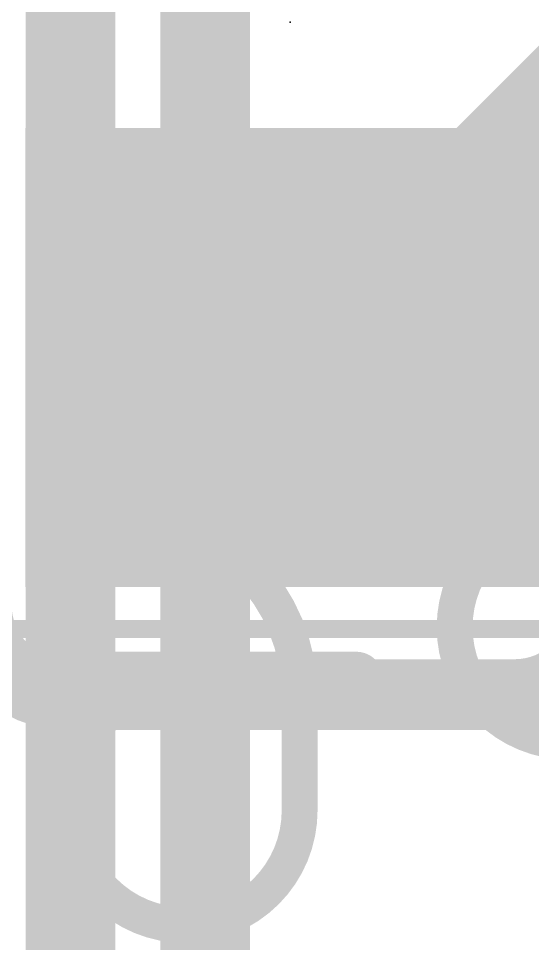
# Model space of a CAD drawing. Extents: x -5 to 103, y -6 to 58.
# Drawn here: x 14.204 to 15.659, y 21.5 to 24.12 of the extents above; entities that cross this region are included whole.
import ezdxf

# ---------------------------------------------------------------- set-up
doc = ezdxf.new("R2010")
doc.units = 0
for name, color, linetype in [('1', 12, 'CONTINUOUS'), ('16', 132, 'CONTINUOUS'), ('21', 40, 'CONTINUOUS'), ('23', 53, 'CONTINUOUS'), ('26', 3, 'CONTINUOUS'), ('39', 12, 'CONTINUOUS'), ('51', 254, 'CONTINUOUS')]:
    doc.layers.add(name, color=color, linetype=linetype)

# ---------------------------------------------------------------- blocks, each defined once
blk = doc.blocks.new('RECT')
blk.add_solid([(-0.5, -0.5), (0.5, -0.5), (-0.5, 0.5), (0.5, 0.5)])

msp = doc.modelspace()

# ---------------------------------------------------------------- linework, layer by layer
at = {"layer": '1'}
for points, const_width in [([(14.973, 23.16), (15.768, 23.955)], 0.254), ([(16.591, 23.16), (14.973, 23.16)], 0.1524)]:
    msp.add_lwpolyline(points, dxfattribs=dict(at, const_width=const_width))
for points, const_width in [([(14.9281, 23.2049, 1), (15.0179, 23.1151)], 0.127), ([(14.973, 23.1981, 1), (14.973, 23.1219)], 0.0762)]:
    msp.add_lwpolyline(points, format="xyb", dxfattribs=dict(at, const_width=const_width))
at = {"layer": '16', "const_width": 0.254}
for points in [[(14.732, 19.177), (14.732, 28.321)], [(14.351, 26.035), (14.351, 20.193)]]:
    msp.add_lwpolyline(points, dxfattribs=at)
at = {"layer": '21'}
for points, const_width in [([(14.084, 22.459, 0.4142), (14.338, 22.205)], 0.2), ([(15.608, 22.205, 0.4142), (15.862, 22.459)], 0.2), ([(14.338, 22.255, 1), (14.338, 22.155)], 0.1), ([(14.338, 22.155, 1), (14.338, 22.255)], 0.1), ([(15.608, 22.255, 1), (15.608, 22.155)], 0.1), ([(15.608, 22.155, 1), (15.608, 22.255)], 0.1)]:
    msp.add_lwpolyline(points, format="xyb", dxfattribs=dict(at, const_width=const_width))
at = {"layer": '21', "const_width": 0.2}
msp.add_lwpolyline([(14.338, 22.205), (15.608, 22.205)], dxfattribs=at)
at = {"layer": '23'}
msp.add_point((14.973, 24.11), dxfattribs=at)
at = {"layer": '26'}
for points, const_width in [([(14.9995, 22.201, 0.4142), (14.4802, 22.7203)], 0.1016), ([(14.4802, 22.7457, 1), (14.4802, 22.6949)], 0.0508), ([(15.7629, 22.7203, 1), (15.7629, 22.0712)], 0.1016), ([(14.61, 22.201, 0.4142), (14.3504, 21.9414)], 0.1016), ([(14.61, 22.2264, 1), (14.61, 22.1756)], 0.0508), ([(14.61, 22.1756, 1), (14.61, 22.2264)], 0.0508), ([(15.0249, 22.201, 1), (14.9741, 22.201)], 0.0508), ([(14.9995, 22.1756, 1), (14.9995, 22.2264)], 0.0508), ([(14.9741, 22.201, 1), (15.0249, 22.201)], 0.0508), ([(14.3758, 21.9414, 1), (14.325, 21.9414)], 0.0508), ([(14.325, 21.9414, 1), (14.3758, 21.9414)], 0.0508), ([(14.3504, 21.8765, 1), (14.9995, 21.8765)], 0.1016), ([(14.3758, 21.8765, 1), (14.325, 21.8765)], 0.0508), ([(15.0249, 21.8765, 1), (14.9741, 21.8765)], 0.0508), ([(14.325, 21.8765, 1), (14.3758, 21.8765)], 0.0508), ([(14.9741, 21.8765, 1), (15.0249, 21.8765)], 0.0508)]:
    msp.add_lwpolyline(points, format="xyb", dxfattribs=dict(at, const_width=const_width))
at = {"layer": '26', "const_width": 0.1016}
for points in [[(14.9995, 22.201), (14.61, 22.201)], [(14.9995, 21.8765), (14.9995, 22.201)], [(14.3504, 21.9414), (14.3504, 21.8765)]]:
    msp.add_lwpolyline(points, dxfattribs=at)
at = {"layer": '39', "const_width": 0.0508}
msp.add_lwpolyline([(15.829, 22.391), (14.117, 22.391)], dxfattribs=at)
at = {"layer": '51', "const_width": 0.1524}
msp.add_lwpolyline([(14.14, 22.25), (15.16, 22.25)], dxfattribs=at)
at = {"layer": '51', "const_width": 0.0762}
msp.add_lwpolyline([(15.16, 22.2119, 1), (15.16, 22.2881)], format="xyb", dxfattribs=at)

# ---------------------------------------------------------------- block references
at = {"layer": '1', "xscale": 1.3, "yscale": 1.5, "rotation": 270}
msp.add_blockref('RECT', (14.973, 23.16), dxfattribs=at)

doc.saveas('drawing.dxf')
